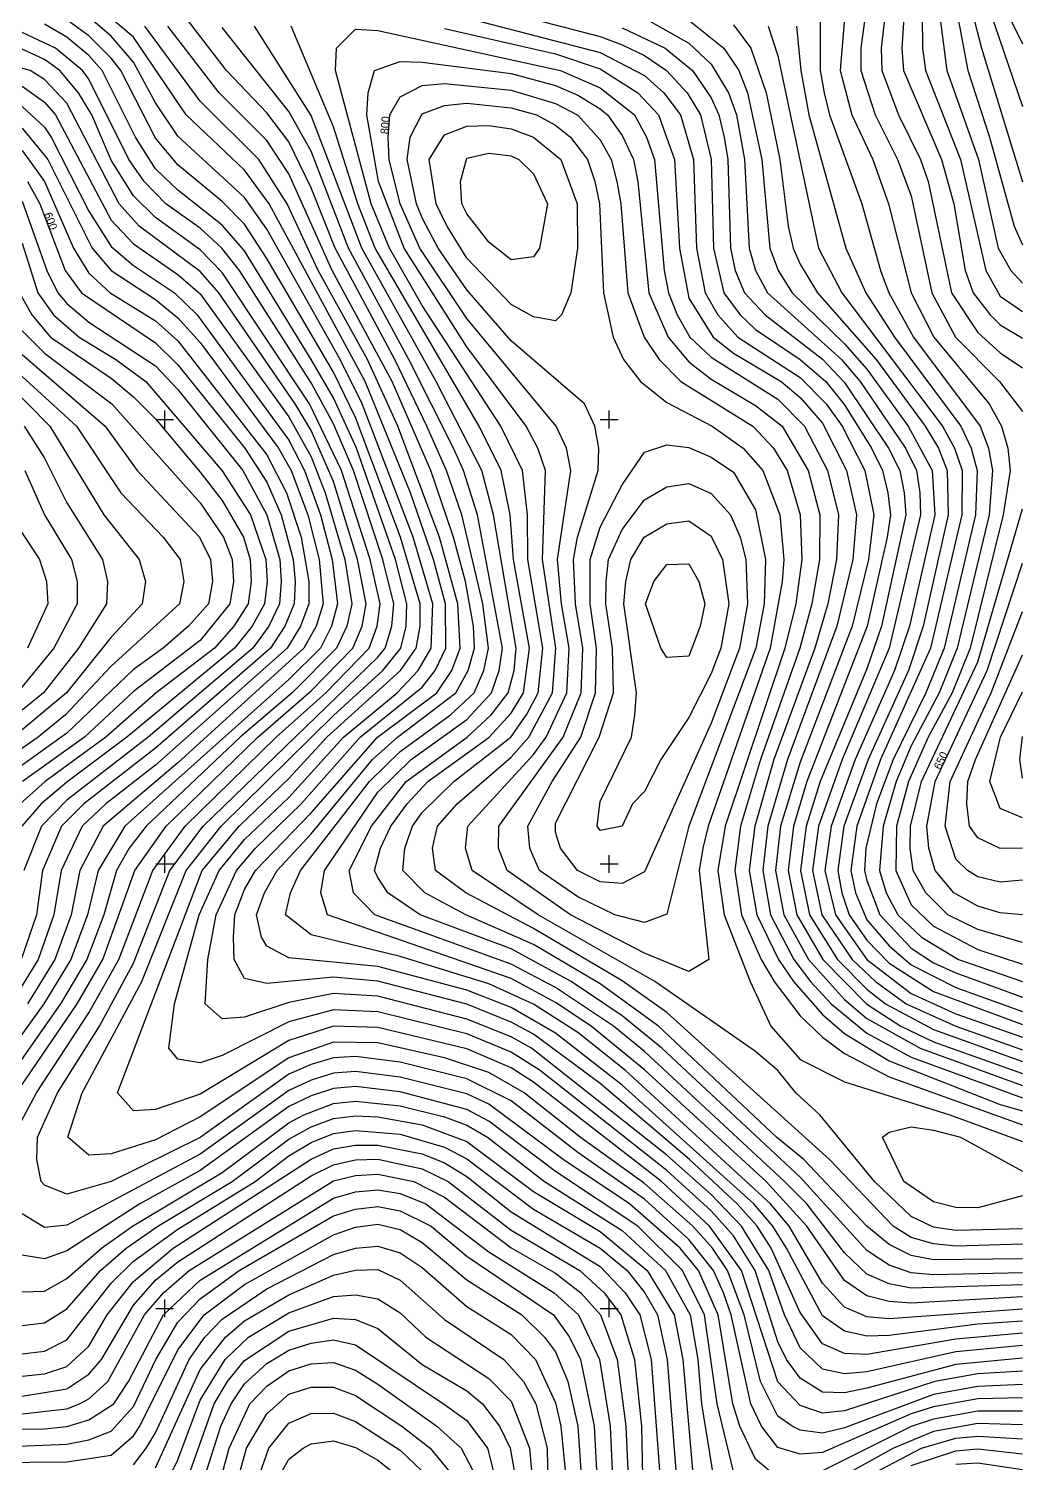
# Model space of a CAD drawing. Header units: metres. Extents: x 487515 to 493460, y 4520543 to 4524748.
# Drawn here: x 490847 to 491965, y 4522326 to 4523940 of the extents above; entities that cross this region are included whole.
import ezdxf
from ezdxf.enums import TextEntityAlignment as Align

# ---------------------------------------------------------------- set-up
doc = ezdxf.new("R2010")
doc.units = ezdxf.units.M
for name, color, linetype in [('GRID-COORDINATES', 8, 'Continuous'), ('TOPO-CONTOUR-MAJOR', 8, 'Continuous'), ('TOPO-CONTOUR-MINOR', 252, 'Continuous'), ('TOPO-TEXT', 8, 'Continuous')]:
    doc.layers.add(name, color=color, linetype=linetype)

msp = doc.modelspace()

# ---------------------------------------------------------------- linework, layer by layer
at = {"layer": 'GRID-COORDINATES'}
for p, q in [((491000, 4523490), (491000, 4523510)), ((491500, 4523490), (491500, 4523510)), ((490990, 4523500), (491010, 4523500)), ((491490, 4523500), (491510, 4523500)), ((490990, 4523000), (491010, 4523000)), ((491000, 4522990), (491000, 4523010)), ((491490, 4523000), (491510, 4523000)), ((491500, 4522990), (491500, 4523010)), ((490990, 4522500), (491010, 4522500)), ((491000, 4522490), (491000, 4522510)), ((491490, 4522500), (491510, 4522500)), ((491500, 4522490), (491500, 4522510))]:
    msp.add_line(p, q, dxfattribs=at)
at = {"layer": 'TOPO-CONTOUR-MAJOR'}
for points in [[(491217, 4524692.7), (491220.8, 4524642.7), (491222.2, 4524542.7), (491233.5, 4524492.7), (491258.8, 4524442.7), (491310.4, 4524367.7), (491345.7, 4524292.7), (491364.8, 4524264.5), (491389.8, 4524240.5), (491439.8, 4524215.5), (491489.8, 4524204.6), (491564.8, 4524194.7), (491764.8, 4524160.2), (491789.8, 4524154.3), (491814.8, 4524143.3), (491839.8, 4524125), (491864.8, 4524091.3), (491886.6, 4524042.7), (491919, 4523917.7), (491964.8, 4523767.4)], [(491814.7, 4523992.7), (491806.1, 4523917.7), (491806.7, 4523892.7), (491825.4, 4523842.7), (491850.4, 4523792.7), (491859, 4523767.7), (491885.1, 4523642.7), (491914.8, 4523597.8), (491939.8, 4523575), (491964.8, 4523558.2)], [(491314.8, 4523976.6), (491489.8, 4523930.8), (491514.8, 4523921.7), (491539.8, 4523909.6), (491564.6, 4523892.7), (491587.9, 4523867.7), (491602.6, 4523842.7), (491614.8, 4523792.7), (491617.5, 4523692.7), (491629.1, 4523642.7), (491647.2, 4523617.7), (491664.8, 4523601.3), (491714.8, 4523567.7), (491743.7, 4523542.7), (491764.8, 4523516.6), (491795, 4523467.7), (491807.5, 4523442.7), (491813.5, 4523417.7), (491816.3, 4523392.7), (491812.6, 4523367.7), (491790.3, 4523267.7), (491722.2, 4523092.7), (491707.2, 4523042.7), (491701.3, 4522992.7), (491711.1, 4522942.7), (491740.3, 4522892.7), (491789.8, 4522842.4), (491828.2, 4522817.7), (491864.8, 4522800), (491964.8, 4522764.3)], [(491964.8, 4522444.1), (491889.8, 4522436.8), (491789.8, 4522410.2), (491764.8, 4522405.1), (491739.8, 4522405.9), (491714.8, 4522421.4), (491699.3, 4522442.7), (491689.8, 4522462.4), (491664.3, 4522542.7), (491639.8, 4522581.5), (491614.8, 4522609.7), (491564.8, 4522655.3), (491422.2, 4522767.7), (491389.8, 4522788.4), (491339.8, 4522808.9), (491239.8, 4522833.8), (491189.8, 4522835.8), (491139.8, 4522822.3), (491064.8, 4522784.6), (491039.8, 4522776.1), (491014.8, 4522780.3), (491004.7, 4522792.7), (491010.9, 4522842.7), (491038.6, 4522942.7), (491061.2, 4522992.7), (491089.8, 4523027.4), (491139.8, 4523074.8), (491201, 4523142.7), (491261.4, 4523192.7), (491285, 4523217.7), (491299.8, 4523242.7), (491301.5, 4523292.7), (491279.5, 4523367.7), (491222.1, 4523517.7), (491197.4, 4523567.7), (491114.8, 4523714.2), (491089.8, 4523749.7), (491014.8, 4523818.8), (490989.8, 4523856.3), (490964.8, 4523902.2), (490939.8, 4523931.2), (490914.8, 4523952.6)], [(491964.8, 4522512.9), (491839.8, 4522505.8), (491814.8, 4522507.6), (491789.8, 4522514.1), (491764.8, 4522531.4), (491722.2, 4522592.7), (491676.5, 4522642.7), (491539.8, 4522768.5), (491479.7, 4522817.7), (491439.8, 4522844), (491389.8, 4522871.2), (491183.2, 4522942.7), (491175.6, 4522967.7), (491179.6, 4522992.7), (491239.8, 4523080.7), (491277.3, 4523117.7), (491339.8, 4523162.7), (491367.7, 4523192.7), (491376.2, 4523217.7), (491379.9, 4523242.7), (491351.9, 4523392.7), (491336.1, 4523442.7), (491324.9, 4523467.7), (491274.8, 4523567.7), (491206.7, 4523692.7), (491164.8, 4523802), (491139.8, 4523846.7), (491064.8, 4523940.9)], [(491678.9, 4523942.7), (491689.8, 4523909.1), (491735.6, 4523692.7), (491761.9, 4523642.7), (491875.1, 4523492.7), (491888.6, 4523467.7), (491897.1, 4523442.7), (491896.8, 4523392.7), (491861.6, 4523242.7), (491805.4, 4523117.7), (491778.6, 4523042.7), (491771.9, 4522992.7), (491777.2, 4522967.7), (491789.8, 4522937.3), (491814.8, 4522908), (491839.8, 4522886.4), (491889.8, 4522861.2), (491964.8, 4522834.1)], [(490833.2, 4522742.7), (490901.5, 4522842.7), (490930.3, 4522892.7), (490966.4, 4522992.7), (491001.8, 4523042.7), (491104.9, 4523142.7), (491164.8, 4523194.7), (491211.8, 4523242.7), (491222, 4523267.7), (491226.5, 4523292.7), (491216.8, 4523342.7), (491189.8, 4523430.4), (491164.8, 4523487.5), (491146.7, 4523517.7), (491060.9, 4523642.7), (491039.8, 4523666.6), (490971.3, 4523717.7), (490948.7, 4523742.7), (490889.8, 4523856), (490864.8, 4523882.6), (490848.6, 4523892.7), (490814.8, 4523902.2)], [(491964.8, 4522589.7), (491889.8, 4522587.6), (491864.8, 4522591.5), (491839.8, 4522603.5), (491798.6, 4522642.7), (491737, 4522717.7), (491709.9, 4522742.7), (491689.7, 4522767.7), (491664.8, 4522788.9), (491551.2, 4522867.7), (491420.3, 4522942.7), (491345.7, 4522992.7), (491338.2, 4523017.7), (491341, 4523042.7), (491414.8, 4523123), (491429, 4523142.7), (491452.2, 4523192.7), (491455.1, 4523242.7), (491446.3, 4523292.7), (491441.8, 4523342.7), (491457, 4523442.7), (491452.1, 4523467.7), (491440.5, 4523492.7), (491339.8, 4523613.7), (491286.9, 4523692.7), (491265, 4523742.7), (491252.4, 4523792.7), (491251.3, 4523817.7), (491253.2, 4523842.7), (491264.8, 4523863.1), (491289.8, 4523875.7), (491314.8, 4523878), (491389.8, 4523870.7), (491439.8, 4523855.5), (491464.8, 4523842.5), (491489.8, 4523814.7), (491502.2, 4523792.7), (491508.5, 4523767.7), (491513, 4523742.7), (491520.9, 4523642.7), (491539.2, 4523592.7), (491556.2, 4523567.7), (491580.7, 4523542.7), (491661.8, 4523492.7), (491684.9, 4523467.7), (491700.1, 4523442.7), (491714.9, 4523392.7), (491716.7, 4523342.7), (491709.9, 4523292.7), (491697.6, 4523242.7), (491630.4, 4523042.7), (491622.4, 4522992.7), (491629.3, 4522942.7), (491658.5, 4522867.7), (491682, 4522817.7), (491714.8, 4522780.2), (491764.8, 4522754.8), (491883.2, 4522717.7), (491964.8, 4522687.7)], [(490845.5, 4523767.7), (490859.5, 4523742.7), (490888.2, 4523667.7), (490906.3, 4523642.7), (490989.8, 4523586.3), (491014.8, 4523561.7), (491090.3, 4523467.7), (491114.8, 4523429.6), (491131.1, 4523392.7), (491144.6, 4523342.7), (491146.8, 4523317.7), (491145.7, 4523292.7), (491135.1, 4523267.7), (491118.9, 4523242.7), (490989.8, 4523130.2), (490909, 4523067.7), (490883.9, 4523042.7), (490862.5, 4522992.7), (490855.6, 4522942.7), (490838.5, 4522892.7)], [(490839.8, 4523573.3), (490932.9, 4523492.7), (490968.9, 4523442.7), (491039.3, 4523367.7), (491051.7, 4523342.7), (491053.7, 4523317.7), (491049.2, 4523292.7), (491026.6, 4523267.7), (490998.4, 4523242.7), (490964.8, 4523218.9), (490889.8, 4523147), (490813.6, 4523092.7)], [(490826.1, 4523392.7), (490859.2, 4523342.7), (490867.1, 4523317.7), (490868.6, 4523292.7), (490845.5, 4523242.7)], [(491964.8, 4522942.8), (491939.8, 4522945.2), (491914.8, 4522952.7), (491887.6, 4522967.7), (491866.6, 4522992.7), (491859.7, 4523017.7), (491857.3, 4523042.7), (491866.9, 4523092.7), (491925.4, 4523217.7), (491964.8, 4523338.4)], [(491639.8, 4522316.4), (491621.4, 4522392.7), (491607.3, 4522492.7), (491582.5, 4522542.7), (491532.1, 4522592.7), (491439.8, 4522654), (491364.8, 4522710.8), (491339.8, 4522723.9), (491264.8, 4522743.7), (491214.8, 4522749.5), (491189.8, 4522747.4), (491164.8, 4522739.2), (491139.8, 4522727), (491039.8, 4522655.1), (490972, 4522617.7), (490889.8, 4522564.6), (490864.8, 4522555.7), (490839.8, 4522560)], [(490839.8, 4522401.4), (490889.8, 4522409.7), (490914.8, 4522426), (490929, 4522442.7), (490964.8, 4522503.5), (490989.8, 4522531.8), (491014.8, 4522552.4), (491164.8, 4522649.2), (491189.8, 4522661.7), (491214.8, 4522667), (491239.8, 4522667.8), (491289.8, 4522657), (491318.8, 4522642.7), (491389.8, 4522588.1), (491467, 4522542.7), (491494.3, 4522517.7), (491513, 4522492.7), (491528.4, 4522442.7), (491536.4, 4522367.7), (491537.8, 4522292.7)], [(490964.8, 4522324.2), (490979, 4522342.7), (490989.8, 4522360), (491027.4, 4522442.7), (491045.2, 4522467.7), (491064.8, 4522487.8), (491114.8, 4522522.1), (491189.8, 4522560.5), (491214.8, 4522567.6), (491239.8, 4522570.2), (491264.8, 4522562.4), (491289.8, 4522545.9), (491339.8, 4522502.3), (491389.8, 4522470.5), (491417.2, 4522442.7), (491439.8, 4522393.7), (491445.6, 4522367.7), (491450.5, 4522317.7)], [(491039.8, 4522222.1), (491072.4, 4522342.7), (491095.8, 4522392.7), (491114.8, 4522412.4), (491139.8, 4522429.8), (491164.8, 4522437.6), (491189.8, 4522439), (491214.8, 4522430.7), (491239.8, 4522414.7), (491306.3, 4522367.7), (491333.6, 4522342.7), (491346.7, 4522317.7)], [(491964.8, 4522369), (491914.8, 4522370.7), (491864.8, 4522361.6), (491820, 4522342.7), (491714.8, 4522284.8)]]:
    msp.add_lwpolyline(points, dxfattribs=at)
msp.add_lwpolyline([(491564.8, 4523232.3), (491558.2, 4523242.7), (491540.7, 4523292.7), (491550.1, 4523317.7), (491564.8, 4523336.9), (491589.8, 4523337.6), (491600.8, 4523317.7), (491607.6, 4523292.7), (491602.5, 4523267.7), (491589.8, 4523233.9)], close=True, dxfattribs=at)
at = {"layer": 'TOPO-CONTOUR-MINOR'}
for points in [[(491179.5, 4524692.7), (491186.1, 4524642.7), (491188.9, 4524542.7), (491199, 4524492.7), (491220.3, 4524442.7), (491285.5, 4524342.7), (491321, 4524267.7), (491339.8, 4524237.6), (491360.4, 4524217.7), (491389.8, 4524198.7), (491439.8, 4524181.3), (491764.8, 4524129.2), (491789.8, 4524120.6), (491814.8, 4524104.2), (491839.8, 4524075.8), (491856.6, 4524042.7), (491863.6, 4524017.7), (491879.9, 4523892.7), (491915.6, 4523792.7), (491937.6, 4523692.7), (491951.7, 4523667.7), (491964.8, 4523653.5)], [(491200.1, 4524692.7), (491204.7, 4524642.7), (491206.1, 4524542.7), (491216.8, 4524492.7), (491239.1, 4524442.7), (491289.8, 4524369.2), (491304.4, 4524342.7), (491340.2, 4524267.7), (491359.4, 4524242.7), (491389.8, 4524219.2), (491439.8, 4524198.2), (491739.8, 4524150), (491789.8, 4524137.6), (491823.2, 4524117.7), (491846.5, 4524092.7), (491872, 4524042.7), (491884.9, 4523992.7), (491903.6, 4523892.7), (491928, 4523817.7), (491955.6, 4523717.7), (491964.8, 4523696.5)], [(491231.4, 4524692.7), (491237.4, 4524542.7), (491250.2, 4524492.7), (491279.1, 4524442.7), (491316.2, 4524392.7), (491366, 4524292.7), (491386.5, 4524267.7), (491419.7, 4524242.7), (491464.8, 4524225.2), (491789.8, 4524171), (491814.8, 4524161.9), (491839.8, 4524147.1), (491864.8, 4524118.6), (491891.3, 4524067.7), (491964.8, 4523852.2)], [(491245.4, 4524692.7), (491252.2, 4524542.7), (491264.8, 4524499.1), (491281.7, 4524467.7), (491336.4, 4524392.7), (491372, 4524317.7), (491389.8, 4524290.3), (491414.8, 4524266.8), (491439.8, 4524251.2), (491464.8, 4524241.4), (491514.8, 4524230.6), (491610.3, 4524217.7), (491789.8, 4524187.6), (491814.8, 4524180.4), (491839.8, 4524168.6), (491864.8, 4524144.6), (491889.8, 4524103.6), (491915.6, 4524042.7), (491939.8, 4523973.9), (491964.8, 4523922.5)], [(491737.5, 4523992.7), (491737.4, 4523892.7), (491741.8, 4523867.7), (491747.8, 4523842.7), (491784.4, 4523742.7), (491805.1, 4523667.7), (491814.7, 4523642.7), (491842.4, 4523592.7), (491917.5, 4523492.7), (491926.7, 4523467.7), (491931.1, 4523442.7), (491927.3, 4523392.7), (491891.6, 4523242.7), (491871.2, 4523192.7), (491839.8, 4523132.8), (491823, 4523092.7), (491808.1, 4523042.7), (491804.2, 4522992.7), (491811.7, 4522967.7), (491824.8, 4522942.7), (491851.4, 4522917.7), (491893.1, 4522892.7), (491964.8, 4522867.9)], [(491768, 4523992.7), (491760, 4523892.7), (491772.8, 4523842.7), (491796.6, 4523792.7), (491814.3, 4523742.7), (491839.7, 4523642.7), (491865.3, 4523592.7), (491927.4, 4523517.7), (491941.3, 4523492.7), (491948.3, 4523467.7), (491951, 4523442.7), (491943.4, 4523392.7), (491906.1, 4523242.7), (491886, 4523192.7), (491859, 4523142.7), (491836.6, 4523092.7), (491823.4, 4523042.7), (491822.3, 4522992.7), (491839.8, 4522954.2), (491864.8, 4522930), (491914.8, 4522903.9), (491964.8, 4522887.1)], [(491793.2, 4523992.7), (491783, 4523917.7), (491783, 4523892.7), (491799.1, 4523842.7), (491824.5, 4523792.7), (491839.8, 4523751.5), (491862.9, 4523642.7), (491889.5, 4523592.7), (491939, 4523542.7), (491964.8, 4523509.1)], [(491834, 4523992.7), (491829.3, 4523917.7), (491831.2, 4523892.7), (491873.7, 4523792.7), (491887.7, 4523742.7), (491900.4, 4523667.7), (491909.4, 4523642.7), (491928.7, 4523617.7), (491939.8, 4523606.4), (491964.8, 4523591.6)], [(491851.8, 4523992.7), (491852.3, 4523917.7), (491855.7, 4523892.7), (491895.4, 4523792.7), (491923.8, 4523667.7), (491939.8, 4523638.6), (491964.8, 4523621.6)], [(491964.8, 4522458.1), (491889.8, 4522451), (491789.8, 4522428.8), (491764.8, 4522426.5), (491739.8, 4522431.6), (491714.8, 4522455.6), (491697.4, 4522492.7), (491679.5, 4522542.7), (491648.8, 4522592.7), (491614.8, 4522628), (491564.8, 4522672.5), (491412.5, 4522792.7), (491389.8, 4522805.5), (491339.8, 4522825.5), (491239.8, 4522851.1), (491189.8, 4522854.2), (491139.8, 4522844), (491089.8, 4522827.6), (491064.8, 4522825.8), (491045.5, 4522842.7), (491048.6, 4522892.7), (491058, 4522942.7), (491080.8, 4522992.7), (491102, 4523017.7), (491153.5, 4523067.7), (491219.9, 4523142.7), (491289.8, 4523199), (491304.2, 4523217.7), (491316.3, 4523242.7), (491315.7, 4523292.7), (491302.4, 4523342.7), (491276.5, 4523417.7), (491225.5, 4523542.7), (491117.6, 4523742.7), (491089.8, 4523780.5), (491024.1, 4523842.7), (490964.8, 4523930), (490914.8, 4523972.8)], [(491964.8, 4522499.3), (491814.8, 4522488.1), (491789.8, 4522490.6), (491764.8, 4522501.4), (491739.8, 4522528.5), (491702.6, 4522592.7), (491681.4, 4522617.7), (491518.3, 4522767.7), (491464.8, 4522810.3), (491414.8, 4522842.1), (491364.8, 4522865.3), (491264.8, 4522895.9), (491164.8, 4522920.4), (491135.9, 4522942.7), (491141.5, 4522967.7), (491152.7, 4522992.7), (491230.2, 4523092.7), (491264.8, 4523126.7), (491321.4, 4523167.7), (491348.2, 4523192.7), (491359, 4523217.7), (491364.3, 4523242.7), (491357.7, 4523292.7), (491334.2, 4523392.7), (491316.9, 4523442.7), (491294.7, 4523492.7), (491258.8, 4523567.7), (491191.6, 4523692.7), (491164.8, 4523760.5), (491139.8, 4523812.4), (491114.8, 4523845.2), (491069.4, 4523892.7), (491011.8, 4523967.7)], [(491314.8, 4523958.4), (491489.8, 4523913), (491539.8, 4523887.1), (491561.5, 4523867.7), (491580.1, 4523842.7), (491595, 4523792.7), (491598.4, 4523692.7), (491607.9, 4523642.7), (491622.4, 4523617.7), (491644.7, 4523592.7), (491714.8, 4523547.4), (491744, 4523517.7), (491762.1, 4523492.7), (491787.6, 4523442.7), (491797.8, 4523392.7), (491791.9, 4523342.7), (491773.3, 4523267.7), (491714.8, 4523114.6), (491692.9, 4523042.7), (491687.3, 4522992.7), (491696.5, 4522942.7), (491724.2, 4522892.7), (491764.8, 4522847.6), (491789.8, 4522826.3), (491849.8, 4522792.7), (491964.8, 4522750.7)], [(491964.8, 4522414.5), (491914.8, 4522412.3), (491864.8, 4522403.2), (491764.8, 4522365.6), (491739.8, 4522359.5), (491714.8, 4522362.9), (491705.8, 4522367.7), (491689.8, 4522378.9), (491670.4, 4522417.7), (491651.9, 4522492.7), (491633.2, 4522542.7), (491616.3, 4522567.7), (491594.3, 4522592.7), (491539.8, 4522640.7), (491467.4, 4522692.7), (491404.3, 4522742.7), (491364.8, 4522765.5), (491314.8, 4522781.9), (491239.8, 4522798.6), (491189.8, 4522799.4), (491139.8, 4522782), (491039.8, 4522715.6), (490989.8, 4522689.8), (490939.8, 4522673.8), (490914.8, 4522672.5), (490891.2, 4522692.7), (490907.3, 4522742.7), (490974.3, 4522867.7), (491024, 4522992.7), (491063.5, 4523042.7), (491189.8, 4523167.2), (491245.5, 4523217.7), (491265.7, 4523242.7), (491271.5, 4523267.7), (491272.5, 4523292.7), (491259.5, 4523342.7), (491215.7, 4523467.7), (491189.8, 4523524.5), (491164.9, 4523567.7), (491089.8, 4523689.8), (491064.8, 4523718.6), (491014.8, 4523758.1), (490989.8, 4523782.2), (490967.3, 4523817.7), (490929.7, 4523892.7), (490914.8, 4523909.4), (490889.8, 4523930), (490864.8, 4523944.6)], [(491964.8, 4522429.3), (491914.8, 4522426.3), (491866.3, 4522417.7), (491764.8, 4522384.8), (491739.8, 4522382), (491714.8, 4522390.6), (491689.8, 4522417.4), (491648.8, 4522542.7), (491612.9, 4522592.7), (491558.8, 4522642.7), (491414.8, 4522754.4), (491389.8, 4522770.6), (491339.8, 4522792.2), (491239.8, 4522816.1), (491189.8, 4522817.5), (491139.8, 4522801.5), (491039.8, 4522741.2), (490989.8, 4522723.7), (490964.8, 4522722.3), (490946.9, 4522742.7), (491042.2, 4522992.7), (491083.9, 4523042.7), (491139.8, 4523096.1), (491182.4, 4523142.7), (491265.1, 4523217.7), (491283, 4523242.7), (491287.3, 4523267.7), (491287.2, 4523292.7), (491265.2, 4523367.7), (491214.8, 4523502.2), (491189.8, 4523553.4), (491114.8, 4523681.2), (491089.8, 4523719.7), (491064.8, 4523745.2), (491014.8, 4523786.5), (490989.8, 4523816.6), (490950.8, 4523892.7), (490939.8, 4523906.6), (490914.8, 4523931.7), (490889.8, 4523949.8)], [(491964.8, 4522472), (491889.8, 4522465.3), (491789.8, 4522448.1), (491764.8, 4522449.2), (491739.8, 4522460.1), (491714.8, 4522495.4), (491682.4, 4522567.7), (491666.4, 4522592.7), (491643.9, 4522617.7), (491590.4, 4522667.7), (491489.8, 4522753.1), (491414.8, 4522808.5), (491389.8, 4522822.2), (491339.8, 4522842.1), (491239.8, 4522868.1), (491189.8, 4522872.8), (491114.8, 4522865.5), (491089.8, 4522871.2), (491078.1, 4522892.7), (491077.2, 4522917.7), (491078.7, 4522942.7), (491089.8, 4522971.1), (491102.2, 4522992.7), (491164.8, 4523057.4), (491239.3, 4523142.7), (491306, 4523192.7), (491323, 4523217.7), (491332.5, 4523242.7), (491329.6, 4523292.7), (491309.3, 4523367.7), (491262.2, 4523492.7), (491228.1, 4523567.7), (491172.6, 4523667.7), (491137.6, 4523742.7), (491105.8, 4523792.7), (491039.8, 4523858), (490977.5, 4523942.7)], [(491964.8, 4522485.7), (491914.8, 4522482.4), (491814.8, 4522469.5), (491789.8, 4522468.9), (491764.8, 4522474.3), (491739.8, 4522491.8), (491699.6, 4522567.7), (491684, 4522592.7), (491662.6, 4522617.7), (491514.8, 4522751.2), (491439.8, 4522809.7), (491389.8, 4522838.6), (491339.8, 4522858.2), (491239.8, 4522884.8), (491139.8, 4522894.3), (491114.8, 4522907.6), (491108.9, 4522917.7), (491103.1, 4522942.7), (491112.3, 4522967.7), (491126.4, 4522992.7), (491164.8, 4523033.9), (491233.8, 4523117.7), (491261.7, 4523142.7), (491327.5, 4523192.7), (491341.4, 4523217.7), (491348.5, 4523242.7), (491347.4, 4523267.7), (491338.2, 4523317.7), (491324.8, 4523367.7), (491299.3, 4523442.7), (491255.7, 4523542.7), (491188.4, 4523667.7), (491139.8, 4523776.3), (491114.8, 4523813.8), (491061.4, 4523867.7), (491003.4, 4523942.7)], [(491964.8, 4522526.4), (491839.8, 4522522.9), (491814.8, 4522527.8), (491789.8, 4522538.7), (491764.8, 4522562.4), (491722.2, 4522617.7), (491697.4, 4522642.7), (491539.8, 4522788.9), (491504.8, 4522817.7), (491439.8, 4522861), (491389.8, 4522887.4), (491236.5, 4522942.7), (491212.5, 4522967.7), (491207.4, 4522992.7), (491232.6, 4523042.7), (491271.5, 4523092.7), (491340.3, 4523142.7), (491367.2, 4523167.7), (491386.5, 4523192.7), (491393, 4523217.7), (491395.3, 4523242.7), (491370, 4523392.7), (491356.7, 4523442.7), (491305.3, 4523542.7), (491221.8, 4523692.7), (491164.8, 4523842), (491101.1, 4523942.7)], [(491964.8, 4522539.9), (491864.8, 4522537.6), (491839.8, 4522540.2), (491814.8, 4522548.8), (491789.8, 4522565.2), (491714.8, 4522647.8), (491559.1, 4522792.7), (491514.8, 4522829.2), (491457.2, 4522867.7), (491389.8, 4522904.4), (491287.5, 4522942.7), (491251.1, 4522967.7), (491239.8, 4522984.8), (491236, 4522992.7), (491242.9, 4523017.7), (491254.3, 4523042.7), (491272.6, 4523067.7), (491296.1, 4523092.7), (491364.8, 4523142.1), (491389.8, 4523169.7), (491403.7, 4523192.7), (491410.4, 4523242.7), (491392.3, 4523342.7), (491388.5, 4523392.7), (491378.6, 4523442.7), (491353.9, 4523492.7), (491236.7, 4523692.7), (491217.4, 4523742.7), (491189.8, 4523829.4), (491142.4, 4523942.7)], [(491964.8, 4522555.6), (491864.8, 4522554.6), (491839.8, 4522559.5), (491814.8, 4522571.9), (491789.8, 4522592.7), (491718.9, 4522667.7), (491688.3, 4522692.7), (491555.6, 4522817.7), (491489.8, 4522865.2), (491414.8, 4522909.3), (491338.7, 4522942.7), (491292.8, 4522967.7), (491268, 4522992.7), (491270.2, 4523017.7), (491278.6, 4523042.7), (491289.8, 4523057.8), (491325.4, 4523092.7), (491389.2, 4523142.7), (491407, 4523167.7), (491420.3, 4523192.7), (491425.2, 4523242.7), (491408.5, 4523342.7), (491408.2, 4523392.7), (491402.4, 4523442.7), (491378.2, 4523492.7), (491289.8, 4523628.2), (491252.8, 4523692.7), (491232.3, 4523742.7), (491192.1, 4523892.7), (491193.3, 4523917.7), (491214.8, 4523939), (491239.8, 4523937.7), (491445.1, 4523892.7), (491489.8, 4523873.2), (491528.4, 4523842.7), (491542.1, 4523817.7), (491551.1, 4523792.7), (491562, 4523667.7), (491566.6, 4523642.7), (491576.6, 4523617.7), (491590.7, 4523592.7), (491614.8, 4523570.2), (491689.8, 4523522.8), (491719.9, 4523492.7), (491745.7, 4523442.7), (491757.9, 4523392.7), (491755.6, 4523342.7), (491745.8, 4523292.7), (491731.4, 4523242.7), (491685.2, 4523117.7), (491663.7, 4523042.7), (491657.5, 4522992.7), (491666.3, 4522942.7), (491690.4, 4522892.7), (491707.3, 4522867.7), (491739.8, 4522830.6), (491764.8, 4522809.3), (491814.8, 4522778.6), (491939.8, 4522729.5), (491964.8, 4522722.4)], [(491314.8, 4523939.8), (491439.8, 4523911.3), (491489.8, 4523894.4), (491532.2, 4523867.7), (491555.4, 4523842.7), (491573.6, 4523792.7), (491579.1, 4523692.7), (491589.8, 4523636.4), (491616.9, 4523592.7), (491639.8, 4523574.8), (491693.4, 4523542.7), (491714.8, 4523524.6), (491739.8, 4523495.8), (491766.9, 4523442.7), (491778.3, 4523392.7), (491774, 4523342.7), (491756.1, 4523267.7), (491700.5, 4523117.7), (491678.4, 4523042.7), (491672.7, 4522992.7), (491681.6, 4522942.7), (491707.6, 4522892.7), (491726.6, 4522867.7), (491749.7, 4522842.7), (491789.8, 4522809.7), (491839.8, 4522782.6), (491964.8, 4522736.8)], [(491514.8, 4523940.6), (491563, 4523917.7), (491593.6, 4523892.7), (491614.8, 4523862), (491623.3, 4523842.7), (491629.2, 4523817.7), (491633.4, 4523792.7), (491636.4, 4523692.7), (491641.8, 4523667.7), (491652.1, 4523642.7), (491675.4, 4523617.7), (491739.8, 4523567.8), (491764.8, 4523541.7), (491814.3, 4523467.7), (491827, 4523442.7), (491832, 4523417.7), (491833.8, 4523392.7), (491806.4, 4523267.7), (491789.8, 4523219.4), (491737.4, 4523092.7), (491721.5, 4523042.7), (491715.2, 4522992.7), (491725.3, 4522942.7), (491756.7, 4522892.7), (491789.8, 4522859.1), (491810.9, 4522842.7), (491864.8, 4522813.8), (491964.8, 4522777.6)], [(491539.8, 4523951.6), (491589.8, 4523923.3), (491614.8, 4523899.8), (491634.1, 4523867.7), (491643.2, 4523842.7), (491652.4, 4523792.7), (491657.6, 4523692.7), (491664.8, 4523667.6), (491678, 4523642.7), (491761.2, 4523567.7), (491782.3, 4523542.7), (491833.4, 4523467.7), (491845.7, 4523442.7), (491849.5, 4523417.7), (491850.3, 4523392.7), (491815, 4523242.7), (491762.1, 4523117.7), (491735.6, 4523042.7), (491728.8, 4522992.7), (491739.4, 4522942.7), (491773.3, 4522892.7), (491799.6, 4522867.7), (491834, 4522842.7), (491889.8, 4522817.4), (491964.8, 4522790.8)], [(491589.8, 4523949.1), (491629, 4523917.7), (491645.7, 4523892.7), (491655.7, 4523867.7), (491671.9, 4523792.7), (491680.9, 4523692.7), (491690.3, 4523667.7), (491705.8, 4523642.7), (491764.8, 4523585.3), (491789.8, 4523556.8), (491836.4, 4523492.7), (491863.4, 4523442.7), (491866.3, 4523392.7), (491837.9, 4523267.7), (491821, 4523217.7), (491776.8, 4523117.7), (491749.8, 4523042.7), (491742.6, 4522992.7), (491754.6, 4522942.7), (491790, 4522892.7), (491839.8, 4522854.4), (491889.8, 4522831.3), (491964.8, 4522805)], [(491639.8, 4523944.2), (491659.2, 4523917.7), (491676.8, 4523867.7), (491691.9, 4523792.7), (491701.4, 4523717.7), (491706.8, 4523692.7), (491714.8, 4523674.6), (491734.2, 4523642.7), (491800.3, 4523567.7), (491855.5, 4523492.7), (491870.4, 4523467.7), (491880.2, 4523442.7), (491881.5, 4523392.7), (491853.2, 4523267.7), (491836.7, 4523217.7), (491791.4, 4523117.7), (491764.1, 4523042.7), (491757.1, 4522992.7), (491761.7, 4522967.7), (491770, 4522942.7), (491789.8, 4522914.1), (491814.8, 4522888.3), (491864.8, 4522856.6), (491964.8, 4522819.3)], [(491710.8, 4523942.7), (491715.5, 4523892.7), (491724.7, 4523842.7), (491766.3, 4523692.7), (491788.9, 4523642.7), (491821, 4523592.7), (491895.5, 4523492.7), (491907.4, 4523467.7), (491914, 4523442.7), (491912, 4523392.7), (491876.7, 4523242.7), (491856.2, 4523192.7), (491819.3, 4523117.7), (491800.7, 4523067.7), (491788.8, 4523017.7), (491787.2, 4522992.7), (491789.8, 4522981.3), (491804.4, 4522942.7), (491839.8, 4522905.4), (491864.8, 4522888.7), (491889.8, 4522877.4), (491964.8, 4522850.2)], [(491964.8, 4522399.5), (491914.8, 4522398.3), (491864.8, 4522389.2), (491839.8, 4522381.4), (491739.8, 4522337.8), (491714.8, 4522336), (491689.8, 4522343.5), (491671.2, 4522367.7), (491659.3, 4522392.7), (491637.2, 4522492.7), (491628.6, 4522517.7), (491617.3, 4522542.7), (491589.8, 4522577.6), (491539.8, 4522623), (491464.8, 4522675.4), (491389.8, 4522733.4), (491339.8, 4522758.4), (491264.8, 4522777.1), (491214.8, 4522783.5), (491189.8, 4522781.8), (491164.8, 4522774.3), (491139.8, 4522763.5), (491039.8, 4522692.3), (490939.8, 4522642.9), (490889.8, 4522628.4), (490864.8, 4522638.5), (490861, 4522642.7), (490856.1, 4522667.7), (490857, 4522692.7), (490879.3, 4522742.7), (490926.5, 4522817.7), (490964.8, 4522888.5), (491005.6, 4522992.7), (491043.1, 4523042.7), (491239.8, 4523232.7), (491248, 4523242.7), (491255.4, 4523267.7), (491257.6, 4523292.7), (491245.3, 4523342.7), (491212.2, 4523442.7), (491189.8, 4523495), (491164.8, 4523541.3), (491084, 4523667.7), (491064.2, 4523692.7), (491039.8, 4523715.3), (491001.1, 4523742.7), (490976.8, 4523767.7), (490959.5, 4523792.7), (490914.8, 4523882.9), (490907.6, 4523892.7), (490877.3, 4523917.7), (490839.8, 4523935.5)], [(490829, 4522692.7), (490855.6, 4522742.7), (490914.8, 4522832.7), (490948.4, 4522892.7), (490986.5, 4522992.7), (491022.9, 4523042.7), (491125.2, 4523142.7), (491181.4, 4523192.7), (491230, 4523242.7), (491239.1, 4523267.7), (491242.4, 4523292.7), (491231.1, 4523342.7), (491198.8, 4523442.7), (491163, 4523517.7), (491064.8, 4523665.3), (491039.8, 4523690.9), (490989.8, 4523727.1), (490964.8, 4523751.7), (490939.8, 4523791.6), (490918.1, 4523842.7), (490903.1, 4523867.7), (490882.2, 4523892.7), (490864.8, 4523905.1), (490839.8, 4523916.7)], [(491964.8, 4522572.1), (491889.8, 4522570.1), (491864.8, 4522572.7), (491839.8, 4522579.8), (491819.3, 4522592.7), (491747.9, 4522667.7), (491564.8, 4522832.8), (491514.8, 4522868.6), (491414.8, 4522927.4), (491338.8, 4522967.7), (491304.6, 4522992.7), (491301.4, 4523017.7), (491306.9, 4523042.7), (491328.9, 4523067.7), (491389.8, 4523120.2), (491409.8, 4523142.7), (491436.1, 4523192.7), (491440, 4523242.7), (491425, 4523342.7), (491428.5, 4523442.7), (491419.9, 4523467.7), (491406.5, 4523492.7), (491339.8, 4523581.7), (491269.5, 4523692.7), (491240.6, 4523767.7), (491227.5, 4523842.7), (491228.8, 4523867.7), (491236.1, 4523892.7), (491264.8, 4523902.6), (491289.8, 4523902.2), (491389.8, 4523889.1), (491439.8, 4523875.7), (491464.8, 4523865), (491489.8, 4523849.4), (491498.3, 4523842.7), (491514.8, 4523819.4), (491527.3, 4523792.7), (491532.2, 4523767.7), (491544.8, 4523642.7), (491566.2, 4523592.7), (491589.8, 4523564.9), (491614.8, 4523545.5), (491664.8, 4523515.9), (491694.6, 4523492.7), (491723.7, 4523442.7), (491736.9, 4523392.7), (491736.6, 4523342.7), (491728, 4523292.7), (491714.3, 4523242.7), (491670.2, 4523117.7), (491647.7, 4523042.7), (491641.3, 4522992.7), (491649, 4522942.7), (491671.1, 4522892.7), (491685.7, 4522867.7), (491714.8, 4522829.1), (491739.8, 4522805.2), (491764.8, 4522786.8), (491814.8, 4522760.7), (491964.8, 4522706.4)], [(490839.8, 4523875.1), (490864.8, 4523857), (490877, 4523842.7), (490939.8, 4523724.3), (490964.8, 4523697.5), (491014.8, 4523663.2), (491039.8, 4523641.5), (491139.8, 4523503.2), (491164.8, 4523458.2), (491180.6, 4523417.7), (491202.5, 4523342.7), (491210.5, 4523292.7), (491204.8, 4523267.7), (491193.4, 4523242.7), (491143.4, 4523192.7), (491085, 4523142.7), (490979, 4523042.7), (490960, 4523017.7), (490945.9, 4522992.7), (490931.6, 4522942.7), (490912.4, 4522892.7), (490882.6, 4522842.7), (490812.1, 4522742.7)], [(490839.8, 4523852.2), (490864.8, 4523829), (490872.4, 4523817.7), (490914.8, 4523734.3), (490939.8, 4523694.7), (490964.8, 4523673.3), (491011.1, 4523642.7), (491036.6, 4523617.7), (491139.8, 4523476.6), (491157.3, 4523442.7), (491175.1, 4523392.7), (491188.3, 4523342.7), (491194.4, 4523292.7), (491187.5, 4523267.7), (491175.1, 4523242.7), (491139.8, 4523207.4), (490955, 4523042.7), (490925.2, 4522992.7), (490913.3, 4522942.7), (490894.4, 4522892.7), (490864.2, 4522842.7), (490791.6, 4522742.7)], [(490839.8, 4523827.9), (490868.4, 4523792.7), (490918.4, 4523692.7), (490939.8, 4523667.6), (490989.8, 4523635), (491014.8, 4523614.5), (491039.8, 4523586.8), (491127.9, 4523467.7), (491142.3, 4523442.7), (491161.1, 4523392.7), (491173.9, 4523342.7), (491178.2, 4523292.7), (491170.2, 4523267.7), (491156.6, 4523242.7), (491014.8, 4523113.6), (490930.9, 4523042.7), (490904.4, 4522992.7), (490894.6, 4522942.7), (490876.3, 4522892.7), (490845.6, 4522842.7)], [(490839.8, 4523802.5), (490864.6, 4523767.7), (490897.3, 4523692.7), (490914.8, 4523664.6), (490938.5, 4523642.7), (490989.8, 4523611), (491014.8, 4523588.7), (491114.8, 4523460.3), (491137.1, 4523417.7), (491153.6, 4523367.7), (491162.3, 4523317.7), (491162.1, 4523292.7), (491152.7, 4523267.7), (491137.9, 4523242.7), (490989.8, 4523111), (490933.7, 4523067.7), (490907.1, 4523042.7), (490883.5, 4522992.7), (490875.4, 4522942.7), (490857.8, 4522892.7), (490826.8, 4522842.7)], [(490839.8, 4523745.8), (490867.5, 4523667.7), (490879.8, 4523642.7), (490889.8, 4523630.6), (490914.8, 4523609.6), (490989.8, 4523560.4), (491014.8, 4523533.6), (491087.8, 4523442.7), (491114.9, 4523392.7), (491129.4, 4523342.7), (491131.1, 4523317.7), (491129.2, 4523292.7), (491117.2, 4523267.7), (491099.2, 4523242.7), (490981.3, 4523142.7), (490889.8, 4523071.9), (490861.4, 4523042.7), (490841.4, 4522992.7)], [(490839.8, 4523698.5), (490857.1, 4523642.7), (490875, 4523617.7), (490903.6, 4523592.7), (490944.9, 4523567.7), (490978.7, 4523542.7), (491064.8, 4523442.4), (491096.6, 4523392.7), (491113.8, 4523342.7), (491115.1, 4523317.7), (491112.3, 4523292.7), (491098.2, 4523267.7), (491078.5, 4523242.7), (490957.5, 4523142.7), (490889.8, 4523092.1), (490861, 4523067.7), (490839.1, 4523042.7)], [(490836.7, 4523642.7), (490850.5, 4523617.7), (490871.5, 4523592.7), (490939.8, 4523546.7), (490964.8, 4523525.7), (490989.8, 4523500.8), (491039.8, 4523440.8), (491064.8, 4523409), (491088.6, 4523367.7), (491096.3, 4523342.7), (491097.3, 4523317.7), (491094, 4523292.7), (491077.8, 4523267.7), (491056.1, 4523242.7), (490990.3, 4523192.7), (490933.7, 4523142.7), (490865.4, 4523092.7), (490837.3, 4523067.7)], [(490839.8, 4523599.9), (490864.8, 4523574.7), (490940.7, 4523517.7), (491039.8, 4523406.3), (491066.3, 4523367.7), (491076, 4523342.7), (491077.3, 4523317.7), (491073.3, 4523292.7), (491039.8, 4523251.5), (490964.8, 4523194.2), (490909.7, 4523142.7), (490839.9, 4523092.7)], [(490839.8, 4523548.4), (490900.9, 4523492.7), (490950.5, 4523417.7), (490998.3, 4523367.7), (491017.4, 4523342.7), (491021.6, 4523317.7), (491016.7, 4523292.7), (490939.8, 4523222.6), (490888.4, 4523167.7), (490857.5, 4523142.7), (490785.5, 4523092.7)], [(490821.1, 4523542.7), (490870.8, 4523492.7), (490931.6, 4523392.7), (490971.2, 4523342.7), (490978.3, 4523317.7), (490974.5, 4523292.7), (490939.8, 4523255), (490889.4, 4523192.7), (490839.8, 4523150.9)], [(490842, 4523492.7), (490864.8, 4523456.4), (490889.8, 4523406.2), (490929.9, 4523342.7), (490935.5, 4523317.7), (490934.4, 4523292.7), (490903, 4523242.7), (490863.7, 4523192.7), (490839.8, 4523173.1)], [(490842.5, 4523442.7), (490864.8, 4523392.7), (490895.2, 4523342.7), (490901.5, 4523317.7), (490901.6, 4523292.7), (490875.2, 4523242.7), (490834.1, 4523192.7)], [(491964.8, 4522911.8), (491914.8, 4522926.4), (491880.9, 4522942.7), (491856.4, 4522967.7), (491841.9, 4522992.7), (491838.7, 4523017.7), (491838.9, 4523042.7), (491851.5, 4523092.7), (491914.8, 4523227.4), (491964.8, 4523399.5)], [(491964.8, 4522981.8), (491939.8, 4522979.7), (491914.8, 4522985.6), (491903, 4522992.7), (491889.8, 4523005.5), (491877.8, 4523042.7), (491883.6, 4523092.7), (491929.9, 4523192.7), (491964.8, 4523283.9)], [(491964.8, 4523017.9), (491939.8, 4523017.3), (491914.8, 4523029.5), (491905.5, 4523042.7), (491902.4, 4523067.7), (491903.5, 4523092.7), (491912.1, 4523117.7), (491964.8, 4523235.4)], [(491964.8, 4523051.8), (491939.8, 4523062.4), (491928.1, 4523092.7), (491940.1, 4523142.7), (491964.8, 4523193.5)], [(491964.8, 4523096.6), (491961.8, 4523117.7), (491964.8, 4523143.5)], [(491689.8, 4522309.3), (491664.8, 4522330.3), (491647.1, 4522367.7), (491639.1, 4522392.7), (491622.6, 4522492.7), (491600.4, 4522542.7), (491579.9, 4522567.7), (491523, 4522617.7), (491448.2, 4522667.7), (491364.8, 4522729.6), (491339.8, 4522741.3), (491264.8, 4522760.3), (491214.8, 4522766.4), (491189.8, 4522764.5), (491164.8, 4522756.7), (491139.8, 4522745.1), (491039.8, 4522673.4), (490889.8, 4522593.8), (490864.8, 4522591.2), (490839.8, 4522606.4)], [(490839.8, 4522518.5), (490864.8, 4522519.3), (490889.8, 4522533.5), (490928.8, 4522567.7), (490963.7, 4522592.7), (491064.8, 4522652.8), (491139.8, 4522708.9), (491156.4, 4522717.7), (491189.8, 4522730.5), (491214.8, 4522733), (491264.8, 4522727.9), (491314.8, 4522715.6), (491339.8, 4522706.1), (491363.1, 4522692.7), (491427.4, 4522642.7), (491514.8, 4522587.5), (491563.3, 4522542.7), (491591.3, 4522492.7), (491599.6, 4522442.7), (491603.7, 4522392.7), (491624.3, 4522267.7)], [(490839.8, 4522480.9), (490864.8, 4522483.8), (490889.8, 4522499.6), (490927.9, 4522542.7), (490956.5, 4522567.7), (490992.3, 4522592.7), (491076, 4522642.7), (491139.8, 4522690.5), (491164.8, 4522704.4), (491189.8, 4522713.8), (491214.8, 4522716.7), (491239.8, 4522715.6), (491289.8, 4522706.7), (491339.8, 4522687.7), (491414.8, 4522631.4), (491489.8, 4522586.6), (491542.8, 4522542.7), (491573.3, 4522492.7), (491582.8, 4522442.7), (491595.9, 4522292.7)], [(490839.8, 4522448.8), (490864.8, 4522451.9), (490889.8, 4522464.5), (490939.8, 4522528.3), (490964.8, 4522553.1), (491014.8, 4522589.1), (491101.8, 4522642.7), (491139.8, 4522671.5), (491164.8, 4522686.5), (491189.8, 4522696.8), (491214.8, 4522700.3), (491264.8, 4522696.2), (491314.8, 4522681.4), (491339.8, 4522668.3), (491414.8, 4522611.6), (491489.8, 4522567.7), (491520.1, 4522542.7), (491540.3, 4522517.7), (491554.4, 4522492.7), (491565.2, 4522442.7), (491575, 4522317.7)], [(491964.8, 4522626.7), (491914.8, 4522613.3), (491889.8, 4522613.4), (491864.8, 4522620), (491831.4, 4522642.7), (491807.6, 4522692.7), (491814.8, 4522698.3), (491839.8, 4522704.1), (491864.8, 4522700.5), (491895.1, 4522692.7), (491964.8, 4522654.4)], [(490839.8, 4522423.8), (490864.8, 4522426.3), (490889.8, 4522434.6), (490914.8, 4522457.7), (490935.3, 4522492.7), (490964.8, 4522530.1), (491009.7, 4522567.7), (491164.8, 4522668), (491189.8, 4522679.4), (491214.8, 4522683.8), (491239.8, 4522683.7), (491289.8, 4522674), (491314.8, 4522663.6), (491339.8, 4522648.4), (491389.8, 4522608.5), (491489.8, 4522547.2), (491518.1, 4522517.7), (491534.5, 4522492.7), (491547.1, 4522442.7), (491556.6, 4522317.7)], [(490839.8, 4522381.5), (490889.8, 4522387.1), (490904.1, 4522392.7), (490914.8, 4522398.3), (490936, 4522417.7), (490977.4, 4522492.7), (490998.8, 4522517.7), (491027.4, 4522542.7), (491189.8, 4522643.7), (491214.8, 4522649.7), (491239.8, 4522651.1), (491280.2, 4522642.7), (491314.8, 4522625.2), (491389.8, 4522568.3), (491439.8, 4522539.6), (491468, 4522517.7), (491490.3, 4522492.7), (491509.1, 4522442.7), (491518.9, 4522367.7), (491520.9, 4522317.7)], [(490789.8, 4522363.8), (490864.8, 4522364.5), (490889.8, 4522367), (490914.8, 4522374.6), (490942.6, 4522392.7), (490959.1, 4522417.7), (490998.5, 4522492.7), (491039.8, 4522531.8), (491189.8, 4522624.2), (491214.8, 4522631.3), (491239.8, 4522633.5), (491264.8, 4522629.2), (491293.7, 4522617.7), (491364.8, 4522563.7), (491438.3, 4522517.7), (491465.5, 4522492.7), (491489.2, 4522442.7), (491501.2, 4522367.7), (491503.4, 4522317.7)], [(490789.8, 4522343.3), (490889.8, 4522347.1), (490914.8, 4522352), (490939.8, 4522361.9), (490964.8, 4522389.6), (490989.9, 4522442.7), (491014.8, 4522484.7), (491039.8, 4522510.7), (491083.6, 4522542.7), (491189.8, 4522604.1), (491214.8, 4522611.8), (491239.8, 4522614.7), (491264.8, 4522609.9), (491299.6, 4522592.7), (491339.8, 4522558.8), (491437.4, 4522492.7), (491455.2, 4522467.7), (491467.8, 4522442.7), (491483.3, 4522367.7), (491485.9, 4522317.7)], [(490764.8, 4522326.2), (490889.8, 4522327.5), (490939.8, 4522334.8), (490964.8, 4522356.6), (490972.2, 4522367.7), (491014.8, 4522453.4), (491044.5, 4522492.7), (491089.8, 4522527), (491189.8, 4522582.9), (491214.8, 4522591.3), (491239.8, 4522594.7), (491264.8, 4522588.7), (491289.8, 4522574.3), (491339.8, 4522532.1), (491401.9, 4522492.7), (491427.4, 4522467.7), (491439.8, 4522451), (491453.5, 4522417.7), (491464.9, 4522367.7), (491468.3, 4522317.7)], [(490989.8, 4522320.5), (491039.8, 4522431.3), (491068.5, 4522467.7), (491089.8, 4522486.2), (491139.8, 4522515.4), (491189.8, 4522537.4), (491214.8, 4522542.9), (491239.8, 4522543.6), (491264.8, 4522531.7), (491314.8, 4522487.5), (491381.5, 4522442.7), (491403.7, 4522417.7), (491417.4, 4522392.7), (491430.4, 4522342.7), (491433, 4522192.7)], [(490989.8, 4522278.1), (491014.8, 4522329.5), (491039.8, 4522396.7), (491068.2, 4522442.7), (491094.2, 4522467.7), (491139.8, 4522495.1), (491189.8, 4522513.4), (491214.8, 4522515.4), (491239.8, 4522510.9), (491264.8, 4522495.2), (491293.8, 4522467.7), (491364.8, 4522421.2), (491389.8, 4522395.6), (491410.4, 4522342.7), (491414.9, 4522292.7)], [(491014.8, 4522277.5), (491055.8, 4522392.7), (491070.8, 4522417.7), (491089.8, 4522441.5), (491139.8, 4522474.5), (491189.8, 4522489.2), (491214.8, 4522487.5), (491239.8, 4522477.3), (491289.8, 4522436.9), (491339.8, 4522407.3), (491357.6, 4522392.7), (491376.8, 4522367.7), (491388.6, 4522342.7), (491393.2, 4522317.7)], [(491014.8, 4522215.1), (491063.3, 4522367.7), (491074.6, 4522392.7), (491089.8, 4522415.2), (491114.8, 4522437.9), (491139.8, 4522453.2), (491164.8, 4522461), (491189.8, 4522464.6), (491214.8, 4522459.2), (491314.8, 4522391.9), (491339.8, 4522374), (491363.2, 4522342.7), (491375.8, 4522292.7)], [(491044.1, 4522167.7), (491092.1, 4522342.7), (491114.8, 4522381.3), (491139.8, 4522403.6), (491164.8, 4522411.4), (491189.8, 4522411.5), (491214.8, 4522402.1), (491266.8, 4522367.7), (491298.6, 4522342.7), (491319.1, 4522317.7)], [(491090.9, 4522267.7), (491117.1, 4522342.7), (491139.8, 4522370.9), (491164.8, 4522381.8), (491189.8, 4522382.3), (491214.8, 4522372.9), (491264.8, 4522340.4), (491289.8, 4522316.9)], [(491964.8, 4522384.3), (491914.8, 4522384.5), (491864.8, 4522375.4), (491839.8, 4522367.2), (491739.8, 4522317.3)], [(491789.8, 4522310.4), (491851.5, 4522342.7), (491889.8, 4522354.1), (491914.8, 4522356.4), (491964.8, 4522353.2)], [(491132.5, 4522317.7), (491139.8, 4522330.5), (491155.9, 4522342.7), (491164.8, 4522347.7), (491189.8, 4522351.2), (491214.8, 4522343.5), (491239.8, 4522329.1), (491264.8, 4522309.5)], [(491839.8, 4522323.3), (491889.8, 4522339.9), (491914.8, 4522342), (491964.8, 4522336.5)], [(491889.8, 4522324.6), (491914.8, 4522326.2), (491964.8, 4522318.7)]]:
    msp.add_lwpolyline(points, dxfattribs=at)
for points in [[(491289.8, 4523726.8), (491283.3, 4523742.7), (491272.7, 4523792.7), (491276.2, 4523817.7), (491289.8, 4523844), (491314.8, 4523853.4), (491339.8, 4523855.9), (491389.8, 4523850.8), (491418.4, 4523842.7), (491439.8, 4523831.3), (491456.4, 4523817.7), (491475.8, 4523792.7), (491483.7, 4523767.7), (491489.3, 4523742.7), (491493.7, 4523642.7), (491504.4, 4523592.7), (491516.3, 4523567.7), (491535.1, 4523542.7), (491564.8, 4523519), (491615.7, 4523492.7), (491650.9, 4523467.7), (491672.7, 4523442.7), (491691.9, 4523392.7), (491696.4, 4523342.7), (491694.7, 4523317.7), (491681.1, 4523242.7), (491611.2, 4523042.7), (491605.2, 4523017.7), (491601.3, 4522992.7), (491612.3, 4522892.7), (491589.8, 4522879.2), (491539.8, 4522899.6), (491456.4, 4522942.7), (491385.2, 4522992.7), (491375.4, 4523017.7), (491375.8, 4523042.7), (491448.2, 4523142.7), (491468.4, 4523192.7), (491470.3, 4523242.7), (491462.1, 4523292.7), (491459.8, 4523342.7), (491464.2, 4523367.7), (491487.7, 4523442.7), (491488.4, 4523467.7), (491484, 4523492.7), (491472.2, 4523517.7), (491389.8, 4523588.4), (491339.8, 4523645.8), (491307.8, 4523692.7), (491294.4, 4523717.7)], [(491314.8, 4523723.1), (491305.4, 4523742.7), (491297.4, 4523792.7), (491314.8, 4523820.2), (491339.8, 4523830.1), (491364.8, 4523830.7), (491389.8, 4523827), (491414.8, 4523817.5), (491445.6, 4523792.7), (491463.9, 4523742.7), (491464.4, 4523692.7), (491457, 4523642.7), (491446.4, 4523617.7), (491439.8, 4523611.1), (491414.8, 4523615.5), (491389.8, 4523629.3), (491339.8, 4523681.5), (491317.7, 4523717.7)], [(491339.8, 4523731.3), (491334.1, 4523742.7), (491332.6, 4523767.7), (491339.8, 4523794), (491364.8, 4523799.5), (491389.8, 4523796.8), (491398.4, 4523792.7), (491414.8, 4523776.4), (491430.7, 4523742.7), (491421.8, 4523692.7), (491414.8, 4523683.1), (491389.8, 4523679.6), (491364.8, 4523699.5), (491350.8, 4523717.7)], [(491414.8, 4523008.2), (491410.6, 4523017.7), (491408.4, 4523042.7), (491436, 4523092.7), (491468.2, 4523142.7), (491484.8, 4523192.7), (491485.7, 4523242.7), (491478.5, 4523292.7), (491478.6, 4523342.7), (491489.8, 4523379), (491514.8, 4523426.6), (491539.8, 4523463.4), (491564.8, 4523471.5), (491589.8, 4523468.4), (491614.8, 4523457.8), (491639.8, 4523440.7), (491664.8, 4523398.5), (491675.8, 4523342.7), (491674.3, 4523292.7), (491664.9, 4523242.7), (491589.7, 4523042.7), (491564.8, 4522943.5), (491539.8, 4522934.2), (491506.4, 4522942.7), (491464.8, 4522963.2), (491421.8, 4522992.7)], [(491439.8, 4523035.9), (491439.8, 4523045.9), (491488.8, 4523142.7), (491505, 4523192.7), (491503.8, 4523242.7), (491496.1, 4523292.7), (491496.5, 4523317.7), (491499.4, 4523342.7), (491514.8, 4523376.1), (491539.8, 4523409.6), (491564.8, 4523424.2), (491589.8, 4523427.9), (491614.8, 4523416.8), (491636.6, 4523392.7), (491647.3, 4523367.7), (491653.6, 4523342.7), (491655.5, 4523292.7), (491646.5, 4523242.7), (491614.8, 4523158.4), (491539.8, 4522991.3), (491514.8, 4522977.9), (491489.8, 4522980), (491464.2, 4522992.7), (491445.2, 4523017.7)], [(491489.8, 4523037.8), (491486.5, 4523042.7), (491489.8, 4523070.1), (491525.3, 4523142.7), (491528.8, 4523167.7), (491530.6, 4523192.7), (491516.4, 4523292.7), (491518.6, 4523317.7), (491524.3, 4523342.7), (491539.2, 4523367.7), (491564.8, 4523382.8), (491589.8, 4523386.1), (491614.8, 4523368.6), (491627.6, 4523342.7), (491634.8, 4523292.7), (491625.5, 4523242.7), (491614.8, 4523214.3), (491589.8, 4523164.7), (491558, 4523117.7), (491539.8, 4523081.6), (491526.1, 4523067.7), (491514.6, 4523042.7)]]:
    msp.add_lwpolyline(points, close=True, dxfattribs=at)

# ---------------------------------------------------------------- texts
at = {"layer": 'TOPO-TEXT'}
for s, rotation, p in [('800', 85.8122, (491252.3, 4523830.8)), ('600', 290.925, (490867.6, 4523721.7)), ('650', 64.9331, (491877.1, 4523114.5))]:
    msp.add_text(s, height=9, rotation=rotation, dxfattribs=at).set_placement(p, align=Align.CENTER)

doc.saveas('drawing.dxf')
